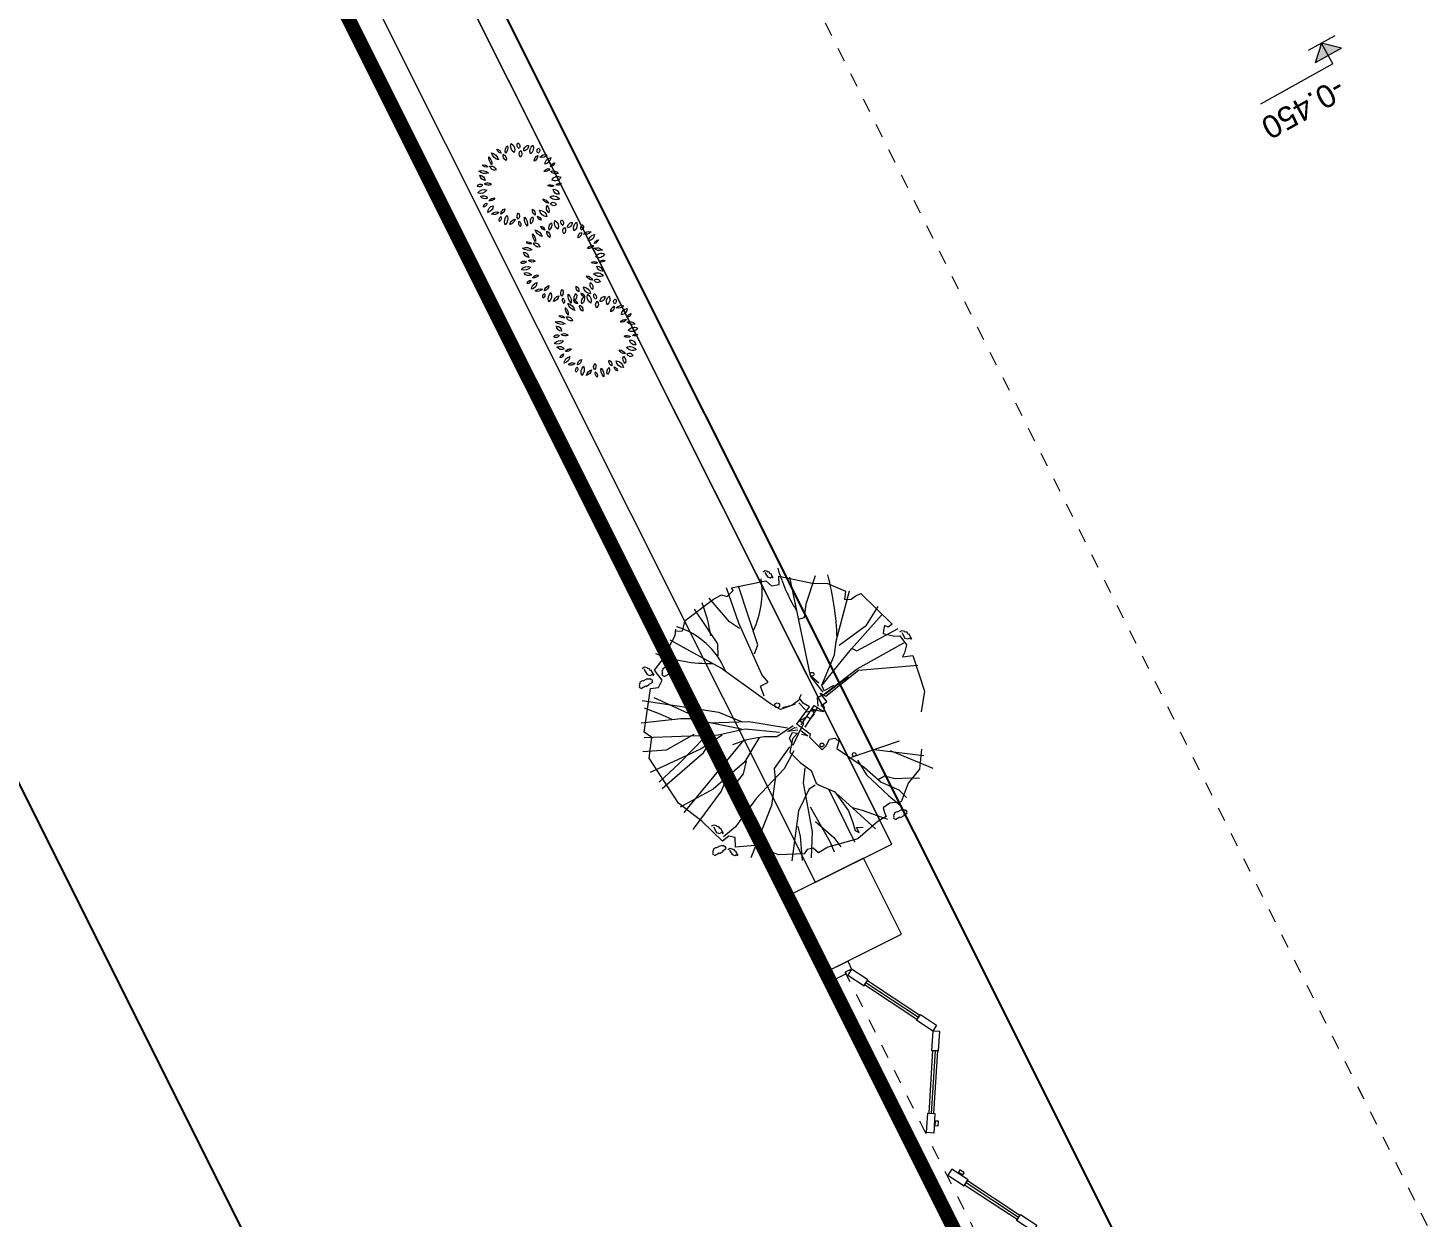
# Model space of a CAD drawing. Header units: millimetres. Extents: x 567980 to 569372, y 2065777 to 2066674.
# Drawn here: x 568931.62 to 568941.48, y 2066326.97 to 2066335.37 of the extents above; entities that cross this region are included whole.
import ezdxf
from ezdxf.enums import TextEntityAlignment as Align

# ---------------------------------------------------------------- set-up
doc = ezdxf.new("R2010")
doc.units = ezdxf.units.MM
doc.linetypes.add('CENTER', pattern=[3, 1.5, -0.5, 0.5, -0.5])
doc.linetypes.add('DASHDOT2', pattern=[0.5, 0.25, -0.125, 0, -0.125])
for name, color, linetype, lineweight in [('A-KY HIEU', 34, 'Continuous', 20), ('A-TEXT', 7, 'Continuous', 18), ('A-TUONG', 255, 'Continuous', 35), ('boDnv', 54, 'Continuous', 25), ('E- RANH GIOI', 1, 'CENTER', 13), ('i_Cay', 114, 'Continuous', 13), ('LD-CUA', 146, 'Continuous', 13), ('LD-THAY', 9, 'Continuous', 13)]:
    doc.layers.add(name, color=color, linetype=linetype, lineweight=lineweight)
for name, color, linetype in [('datOBt', 42, 'Continuous'), ('LogDg', 7, 'Continuous'), ('loKBT', 42, 'Continuous'), ('ViaHeS', 32, 'Continuous')]:
    doc.layers.add(name, color=color, linetype=linetype)
doc.styles.add('A1-arial', font='arial.ttf')
doc.styles.add('rms', font='romans.shx', dxfattribs={"width": 0.7, "bigfont": 'vns.shx'})
doc.linetypes.add('ADL', pattern='A,0.125,-0.15,["++",rms,S=0.5,R=0,X=0,Y=-0.2245],-1.35,1.125', length=2.75)

# ---------------------------------------------------------------- blocks, each defined once
blk = doc.blocks.new('NEN')
at = {"layer": 'boDnv', "color": 10, "linetype": 'ADL', "ltscale": 0.25}
blk.add_lwpolyline([(236.6221, -34.4495), (249.6893, -60.5762), (255.4751, -62.3599), (412.4207, 25.215), (414.1456, 31.2365), (400.0614, 56.7834), (394.0804, 58.4967), (238.5155, -28.3077)], close=True, dxfattribs=at)
at = {"layer": 'datOBt'}
blk.add_lwpolyline([(235.5483, -34.5381), (248.9862, -61.4059), (255.5891, -63.4414), (413.2683, 24.5428), (415.2206, 31.3578), (400.7364, 57.6302), (393.9562, 59.5726), (237.678, -27.6299)], close=True, dxfattribs=at)
at = {"layer": 'LogDg'}
blk.add_lwpolyline([(231.4551, -36.414), (244.8884, -63.2727, 0.427514), (255.9416, -66.6802), (417.3722, 23.3973, 0.412716), (420.4799, 34.2457), (405.9958, 60.518, 0.415712), (395.0918, 63.6416), (234.712, -25.8495, 0.401037)], format="xyb", close=True, dxfattribs=at)
at = {"layer": 'loKBT'}
blk.add_lwpolyline([(259.3038, -38.4657), (249.5585, -21.0006), (237.678, -27.6299), (235.5483, -34.5381), (242.2673, -47.972)], close=True, dxfattribs=at)
at = {"layer": 'ViaHeS'}
blk.add_lwpolyline([(235.5483, -34.5381), (248.9862, -61.4059), (255.5891, -63.4414), (413.2683, 24.5428), (415.2206, 31.3578), (400.7364, 57.6302), (393.9562, 59.5726), (237.678, -27.6299)], close=True, dxfattribs=at)
blk = doc.blocks.new('BT-01')
at = {"layer": 'E- RANH GIOI', "ltscale": 0.05, "const_width": 100}
blk.add_lwpolyline([(7814691, 974896.8), (7819916.6, 979886.7), (7998786.3, 979804), (8003755.9, 974804.4), (8003588.7, 944819.6), (7998563.4, 939824.6), (7818090, 939908), (7813320.7, 944902.5), (7814691, 974896.8)], dxfattribs=at)
at = {"layer": 'E- RANH GIOI', "color": 5, "ltscale": 0.05, "true_color": 0x0000fa}
blk.add_lwpolyline([(7817633, 973558), (7821118.3, 976886.1), (7997537.8, 976804.6), (8000749, 973574), (8000595.6, 946074.5), (7997326.6, 942825.2), (7819373.9, 942907.4), (7816376.1, 946046.8)], close=True, dxfattribs=at)
at = {"layer": 'loKBT'}
blk.add_lwpolyline([(7833505.2, 959890.6), (7833514.5, 979880.4), (7819916.6, 979886.7), (7814691, 974896.8), (7814005.9, 959899.6)], close=True, dxfattribs=at)
blk = doc.blocks.new('cd2400')
for p, q in [((432.7, 355.2), (125.3, 177.7)), ((643.2, 355.2), (950.7, 177.7)), ((1696.8, 355.2), (1389.3, 177.7)), ((1907.3, 355.2), (2214.7, 177.7))]:
    blk.add_line(p, q)
at = {"color": 251, "linetype": 'DASHDOT2'}
blk.add_line((2320, 100), (20, 100), dxfattribs=at)
for points in [[(538, 392.9), (442.7, 337.9), (422.7, 372.5), (518, 427.5)], [(538, 392.9), (633.2, 337.9), (653.2, 372.5), (558, 427.5)], [(1802, 392.9), (1706.8, 337.9), (1686.8, 372.5), (1782, 427.5)], [(1802, 392.9), (1897.3, 337.9), (1917.3, 372.5), (1822, 427.5)], [(40, 105.4), (135.3, 160.4), (115.3, 195), (20, 140)], [(1035.9, 105.4), (940.7, 160.4), (960.7, 195), (1055.9, 140)], [(1024.3, 166.2), (999.2, 180.7), (1006.3, 193.2), (1031.5, 178.6)], [(1304.1, 105.4), (1399.3, 160.4), (1379.3, 195), (1284.1, 140)], [(1315.7, 166.2), (1340.8, 180.7), (1333.7, 193.2), (1308.5, 178.6)], [(2300, 105.4), (2204.7, 160.4), (2224.7, 195), (2320, 140)], [(-30, 0), (-30, 140), (20, 140), (20, 100), (30, 100), (30, 0)], [(2370, 0), (2370, 140), (2320, 140), (2320, 100), (2310, 100), (2310, 0)]]:
    blk.add_lwpolyline(points, close=True)
at = {"color": 9}
for points in [[(440.2, 342.2), (132.8, 164.7), (117.8, 190.7), (425.2, 368.2)], [(635.7, 342.2), (943.2, 164.7), (958.2, 190.7), (650.7, 368.2)], [(1704.3, 342.2), (1396.8, 164.7), (1381.8, 190.7), (1689.3, 368.2)], [(1899.8, 342.2), (2207.2, 164.7), (2222.2, 190.7), (1914.8, 368.2)]]:
    blk.add_lwpolyline(points, close=True, dxfattribs=at)
blk = doc.blocks.new('mb-cay34')
for p, q in [((148.1, 528.3), (174.7, 874.2)), ((-456.3, 782.7), (-468.4, 774.6)), ((-456.3, 782.7), (-452.2, 778.7)), ((-452.2, 778.7), (-448.2, 778.7)), ((-448.2, 778.7), (-448.2, 774.6)), ((-140.5, 547.3), (-262.1, 817.2)), ((-246.9, 741.1), (-76, 813.4)), ((68.4, 269.9), (-144.3, 813.4)), ((-106.4, 585.3), (-102.6, 817.2)), ((-76, 813.4), (254.5, 836.2)), ((117.7, 535.9), (49.4, 859)), ((136.7, 687.9), (95, 855.2)), ((170.9, 395.3), (379.8, 802)), ((246.9, 722.1), (307.7, 851.4)), ((254.5, 836.2), (357, 760.1)), ((357, 760.1), (410.2, 786.7)), ((410.2, 786.7), (626.7, 619.5)), ((-472.5, 721.9), (-472.5, 746.2)), ((-472.5, 746.2), (-468.4, 746.2)), ((-468.4, 721.9), (-472.5, 721.9)), ((-468.4, 746.2), (-468.4, 774.6)), ((-468.4, 697.5), (-468.4, 721.9)), ((-460.3, 697.5), (-468.4, 697.5)), ((-460.3, 693.5), (-460.3, 697.5)), ((-448.2, 693.5), (-460.3, 693.5)), ((-448.2, 774.6), (-444.1, 774.6)), ((-448.2, 697.5), (-448.2, 693.5)), ((-440, 697.5), (-448.2, 697.5)), ((-444.1, 774.6), (-440, 770.6)), ((-440, 770.6), (-436, 770.6)), ((-436, 709.7), (-440, 701.6)), ((-440, 701.6), (-440, 697.5)), ((-436, 770.6), (-436, 766.5)), ((-436, 766.5), (-431.9, 762.5)), ((-431.9, 717.8), (-436, 709.7)), ((-431.9, 762.5), (-427.9, 762.5)), ((-427.9, 746.2), (-431.9, 742.2)), ((-431.9, 742.2), (-431.9, 717.8)), ((-427.9, 762.5), (-427.9, 746.2)), ((-414, 691.7), (-246.9, 741.1)), ((-406.4, 642.3), (-414, 691.7)), ((-349.1, 697.8), (-363.7, 683.2)), ((-310.2, 697.8), (-349.1, 697.8)), ((-305.3, 702.7), (-300.4, 702.7)), ((-300.4, 702.7), (-300.4, 688.1)), ((246.9, 524.5), (246.9, 722.1)), ((292.5, 323.1), (584.9, 703.1)), ((372.2, 547.3), (467.2, 775.3)), ((459.6, 646.1), (539.4, 710.7)), ((-536.1, 655.6), (-536.1, 651.5)), ((-528, 655.6), (-536.1, 655.6)), ((-503.7, 651.5), (-536.1, 651.5)), ((-535.6, 528.3), (-486.2, 638.5)), ((-515.8, 680), (-528, 667.8)), ((-528, 667.8), (-528, 655.6)), ((-483.4, 680), (-515.8, 680)), ((-503.7, 655.6), (-503.7, 651.5)), ((-491.5, 655.6), (-503.7, 655.6)), ((-487.5, 659.7), (-491.5, 659.7)), ((-491.5, 659.7), (-491.5, 655.6)), ((-483.4, 663.7), (-487.5, 663.7)), ((-487.5, 663.7), (-487.5, 659.7)), ((-486.2, 638.5), (-433, 611.9)), ((-475.3, 671.8), (-483.4, 663.7)), ((-479.3, 684), (-475.3, 684)), ((-475.3, 684), (-475.3, 671.8)), ((-433, 611.9), (-406.4, 642.3)), ((-376, 577.7), (-395, 672.7)), ((-373.4, 668.6), (-373.4, 663.7)), ((-363.7, 668.6), (-373.4, 668.6)), ((-334.5, 663.7), (-373.4, 663.7)), ((-363.7, 683.2), (-363.7, 668.6)), ((-334.5, 668.6), (-334.5, 663.7)), ((-319.9, 668.6), (-334.5, 668.6)), ((-319.9, 673.5), (-319.9, 668.6)), ((-315, 673.5), (-319.9, 673.5)), ((-315, 678.3), (-315, 673.5)), ((-310.2, 678.3), (-315, 678.3)), ((-300.4, 688.1), (-310.2, 678.3)), ((201.3, 471.3), (136.7, 687.9)), ((269.7, 410.5), (566, 627.1)), ((395, 596.7), (459.6, 646.1)), ((626.7, 619.5), (607.7, 573.9)), ((649.8, 615.8), (649.8, 640.2)), ((649.8, 640.2), (653.8, 640.2)), ((653.8, 615.8), (649.8, 615.8)), ((666, 676.7), (653.8, 668.6)), ((653.8, 640.2), (653.8, 668.6)), ((653.8, 591.5), (653.8, 615.8)), ((666, 676.7), (670, 672.6)), ((670, 672.6), (674.1, 672.6)), ((674.1, 672.6), (674.1, 668.6)), ((674.1, 668.6), (678.2, 668.6)), ((678.2, 668.6), (682.2, 664.5)), ((682.2, 664.5), (686.3, 664.5)), ((686.3, 664.5), (686.3, 660.5)), ((686.3, 660.5), (690.3, 656.4)), ((690.3, 611.8), (686.3, 603.6)), ((690.3, 656.4), (694.4, 656.4)), ((694.4, 640.2), (690.3, 636.1)), ((690.3, 636.1), (690.3, 611.8)), ((694.4, 656.4), (694.4, 640.2)), ((-657.1, 429.5), (-535.6, 528.3)), ((-368.4, 319.3), (-588.7, 589.1)), ((-284.9, 380.1), (-376, 577.7)), ((-83.6, 475.1), (-140.5, 547.3)), ((-53.2, 334.5), (-106.4, 585.3)), ((155.7, 467.5), (117.7, 535.9)), ((159.5, 372.5), (148.1, 528.3)), ((315.3, 444.7), (372.2, 547.3)), ((607.7, 573.9), (638.1, 532.1)), ((638.1, 532.1), (714.1, 543.5)), ((661.9, 591.5), (653.8, 591.5)), ((661.9, 587.4), (661.9, 591.5)), ((674.1, 587.4), (661.9, 587.4)), ((682.2, 591.5), (674.1, 591.5)), ((674.1, 591.5), (674.1, 587.4)), ((686.3, 603.6), (682.2, 595.5)), ((682.2, 595.5), (682.2, 591.5)), ((698.4, 567.5), (688.6, 567.5)), ((688.6, 567.5), (688.6, 562.7)), ((727.6, 562.7), (688.6, 562.7)), ((713, 596.7), (698.4, 582.1)), ((698.4, 582.1), (698.4, 567.5)), ((751.9, 596.7), (713, 596.7)), ((714.1, 543.5), (744.5, 471.3)), ((742.2, 567.5), (727.6, 567.5)), ((727.6, 567.5), (727.6, 562.7)), ((747, 572.4), (742.2, 572.4)), ((742.2, 572.4), (742.2, 567.5)), ((751.9, 577.3), (747, 577.3)), ((747, 577.3), (747, 572.4)), ((761.6, 587), (751.9, 577.3)), ((756.8, 601.6), (761.6, 601.6)), ((761.6, 601.6), (761.6, 587)), ((-114, 376.3), (-136.7, 433.3)), ((151.9, 190), (292.5, 463.7)), ((645, 444.1), (645, 473.4)), ((645, 473.4), (649.8, 473.4)), ((649.8, 444.1), (645, 444.1)), ((664.4, 517.2), (649.8, 507.4)), ((649.8, 473.4), (649.8, 507.4)), ((649.8, 414.9), (649.8, 444.1)), ((664.4, 517.2), (669.3, 512.3)), ((669.3, 512.3), (674.2, 512.3)), ((674.2, 512.3), (674.2, 507.4)), ((674.2, 507.4), (679, 507.4)), ((679, 507.4), (683.9, 502.6)), ((683.9, 502.6), (688.8, 502.6)), ((688.8, 502.6), (688.8, 497.7)), ((688.8, 497.7), (693.6, 492.8)), ((693.6, 439.3), (688.8, 429.5)), ((693.6, 492.8), (698.5, 492.8)), ((698.5, 473.4), (693.6, 468.5)), ((693.6, 468.5), (693.6, 439.3)), ((698.5, 492.8), (698.5, 473.4)), ((744.5, 471.3), (839.4, 326.9)), ((-729.3, 288.9), (-657.1, 429.5)), ((-478.6, 190), (-729.3, 376.3)), ((-208.9, 140.6), (-284.9, 380.1)), ((-53.2, 323.1), (-114, 376.3)), ((60.8, 262.2), (76, 345.9)), ((121.5, 231.8), (170.9, 395.3)), ((132.9, 250.8), (269.7, 410.5)), ((528, 178.6), (828, 368.7)), ((659.6, 414.9), (649.8, 414.9)), ((659.6, 410.1), (659.6, 414.9)), ((674.2, 410.1), (659.6, 410.1)), ((683.9, 414.9), (674.2, 414.9)), ((674.2, 414.9), (674.2, 410.1)), ((688.8, 429.5), (683.9, 419.8)), ((683.9, 419.8), (683.9, 414.9)), ((-634.3, 178.6), (-771.1, 262.2)), ((-622.9, 258.4), (-759.7, 319.3)), ((-714.1, 258.4), (-729.3, 288.9)), ((-239.3, 220.4), (-368.4, 319.3)), ((15.2, 216.6), (-53.2, 334.5)), ((45.6, 212.8), (60.8, 262.2)), ((167.1, 224.2), (292.5, 323.1)), ((839.4, 326.9), (869.8, 304.1)), ((858.4, 307.9), (843.2, 273.7)), ((843.2, 273.7), (888.8, 228)), ((-767.3, 209), (-725.5, 224.2)), ((-763.5, 140.6), (-767.3, 209)), ((-725.5, 224.2), (-714.1, 258.4)), ((-341.9, 79.8), (-634.3, 178.6)), ((-562.2, 239.4), (-622.9, 258.4)), ((-395, 68.4), (-478.6, 190)), ((-178.5, 193.8), (-239.3, 220.4)), ((-106.4, 45.6), (-178.5, 193.8)), ((0, 57), (121.5, 231.8)), ((0, 0), (151.9, 190)), ((34.2, 182.4), (15.2, 216.6)), ((22.8, 152), (45.6, 212.8)), ((182.3, 19), (528, 178.6)), ((888.8, 228), (919.2, 11.4)), ((-809.1, -45.6), (-763.5, 140.6)), ((-744.5, 114), (-809.1, 121.6)), ((-493.8, 114), (-744.5, 114)), ((-588.7, 129.2), (-729.3, 79.8)), ((-140.5, 34.2), (-208.9, 140.6)), ((-15.2, 83.6), (22.8, 152)), ((600.1, 155.8), (664.7, 121.6)), ((664.7, 121.6), (923, 144.4)), ((-729.3, 79.8), (-801.5, 68.4)), ((-402.6, 0), (-486.2, -64.6)), ((-383.6, 11.4), (-402.6, 0)), ((-391.2, 22.8), (-395, 68.4)), ((-300.1, 0), (-383.6, 11.4)), ((-265.9, 26.6), (-341.9, 79.8)), ((-224.1, 34.2), (-300.1, 0)), ((-136.7, 60.8), (-224.1, 34.2)), ((-72.2, 3.8), (-136.7, 60.8)), ((-110.2, 22.8), (-60.8, 19)), ((-41.8, -72.2), (-110.2, 22.8)), ((-57, -38), (-72.2, 3.8)), ((-60.8, 19), (-38, -15.2)), ((-41.8, -49.4), (-19, 7.6)), ((-19, 7.6), (-19, -41.8)), ((-3.8, -38), (-15.2, 83.6)), ((121.5, -19), (182.3, 19)), ((243.1, 30.4), (307.7, 19)), ((307.7, 19), (307.7, -34.2)), ((748.3, -7.6), (938.2, 30.4)), ((919.2, 11.4), (919.2, -45.6)), ((-455.8, -38), (-816.6, -19)), ((-774.9, -209), (-809.1, -45.6)), ((-512.8, -72.2), (-809.1, -171)), ((-755.9, -57), (-778.7, -72.2)), ((-778.7, -72.2), (-744.5, -72.2)), ((-744.5, -72.2), (-763.5, -110.2)), ((-706.5, -68.4), (-755.9, -57)), ((-630.5, -79.8), (-706.5, -68.4)), ((-524.2, -68.4), (-630.5, -79.8)), ((-486.2, -64.6), (-524.2, -68.4)), ((-103.7, -87.2), (-75.9, -55.7)), ((-55.3, -66.2), (-103.7, -87.2)), ((-7.6, -64.6), (-98.8, -106.4)), ((-38, -15.2), (-57, -38)), ((-49.8, -64.2), (-23.2, -102.2)), ((-19, -41.8), (-26.6, -53.2)), ((-22.8, -83.6), (41.8, -212.8)), ((-7.5, -60.8), (49.5, -182.4)), ((106.4, -114), (121.5, -19)), ((110.2, -91.2), (125.3, -34.2)), ((307.7, -34.2), (368.4, -22.8)), ((368.4, -22.8), (714.1, -53.2)), ((501.4, -45.6), (539.4, -91.2)), ((683.7, -41.8), (748.3, -7.6)), ((714.1, -53.2), (942, -95)), ((919.2, -45.6), (892.6, -72.2)), ((892.6, -72.2), (907.8, -121.6)), ((-668.5, -155.8), (-793.9, -266.1)), ((-622.9, -110.2), (-668.5, -155.8)), ((-114, -91.2), (-220.3, -121.6)), ((-220.3, -121.6), (-212.7, -152)), ((-212.7, -152), (-186.1, -193.8)), ((-98.8, -106.4), (-114, -91.2)), ((-47.9, -97.4), (20.4, -226.6)), ((-23.2, -102.2), (3.4, -87)), ((3.4, -140.2), (-19.4, -151.6)), ((-19.4, -151.6), (-4.2, -189.7)), ((3.4, -87), (3.4, -140.2)), ((30.4, -152), (15.2, -201.4)), ((45.6, -152), (102.6, -136.8)), ((49.5, -182.4), (87.5, -159.6)), ((87.5, -159.6), (125.5, -155.8)), ((117.7, -152), (110.2, -91.2)), ((125.5, -155.8), (140.7, -178.6)), ((539.4, -91.2), (915.4, -163.4)), ((926.8, -121.6), (862.2, -326.9)), ((907.8, -121.6), (926.8, -121.6)), ((-774.9, -266.1), (-774.9, -209)), ((-258.3, -205.2), (-444.4, -296.5)), ((-349.4, -258.4), (-406.4, -566.3)), ((-220.3, -243.2), (-258.3, -205.2)), ((-212.7, -231.8), (-220.3, -243.2)), ((-197.5, -228), (-212.7, -231.8)), ((-186.1, -193.8), (-197.5, -228)), ((3.4, -216.3), (-19.4, -246.7)), ((-19.4, -246.7), (-0.4, -261.9)), ((41.8, -212.8), (-15.2, -243.2)), ((-4.2, -189.7), (33.8, -189.7)), ((33.8, -189.7), (3.4, -216.3)), ((19, -247), (26.6, -292.7)), ((26.6, -231.8), (76, -254.6)), ((76, -254.6), (72.2, -311.7)), ((-823.6, -338.7), (-819.6, -338.7)), ((-823.6, -363.1), (-823.6, -338.7)), ((-807.4, -302.2), (-819.6, -310.3)), ((-819.6, -338.7), (-819.6, -310.3)), ((-807.4, -302.2), (-803.3, -306.3)), ((-803.3, -306.3), (-799.3, -306.3)), ((-799.3, -306.3), (-799.3, -310.3)), ((-799.3, -310.3), (-795.2, -310.3)), ((-795.2, -310.3), (-791.2, -314.4)), ((-791.2, -314.4), (-787.1, -314.4)), ((-787.1, -314.4), (-787.1, -318.4)), ((-787.1, -318.4), (-783.1, -322.5)), ((-783.1, -322.5), (-779, -322.5)), ((-779, -338.7), (-783.1, -342.8)), ((-783.1, -342.8), (-783.1, -367.1)), ((-779, -322.5), (-779, -338.7)), ((-748.3, -269.9), (-774.9, -266.1)), ((-668.5, -342.1), (-755.9, -376.3)), ((-717.9, -277.5), (-748.3, -269.9)), ((-740.7, -391.5), (-714.1, -326.9)), ((-714.1, -326.9), (-717.9, -277.5)), ((-490, -285.1), (-668.5, -342.1)), ((-573.6, -342.1), (-668.5, -414.3)), ((-444.4, -296.5), (-573.6, -342.1)), ((-550.8, -334.5), (-550.8, -380.1)), ((-383.6, -281.3), (-490, -285.1)), ((-0.4, -261.9), (22.4, -261.9)), ((26.6, -292.7), (91.2, -281.3)), ((91.2, -281.3), (57, -304.1)), ((57, -304.1), (98.8, -558.7)), ((72.2, -292.7), (110.2, -554.9)), ((72.2, -311.7), (83.6, -391.5)), ((87.4, -300.3), (136.7, -292.7)), ((91.2, -311.7), (129.1, -315.5)), ((91.2, -376.3), (91.2, -311.7)), ((129.1, -315.5), (254.5, -475.1)), ((129.1, -319.3), (155.7, -387.7)), ((136.7, -292.7), (208.9, -281.3)), ((148.1, -304.1), (212.7, -281.3)), ((212.7, -281.3), (809.1, -467.5)), ((816.6, -342.1), (801.5, -387.7)), ((862.2, -326.9), (816.6, -342.1)), ((913.6, -343), (917.7, -343)), ((917.7, -343), (917.7, -355.2)), ((-819.6, -363.1), (-823.6, -363.1)), ((-819.6, -387.4), (-819.6, -363.1)), ((-811.5, -387.4), (-819.6, -387.4)), ((-811.5, -391.5), (-811.5, -387.4)), ((-799.3, -391.5), (-811.5, -391.5)), ((-799.3, -387.4), (-799.3, -391.5)), ((-791.2, -387.4), (-799.3, -387.4)), ((-787.1, -375.3), (-791.2, -383.4)), ((-791.2, -383.4), (-791.2, -387.4)), ((-783.1, -367.1), (-787.1, -375.3)), ((-660.9, -486.5), (-740.7, -391.5)), ((-668.5, -414.3), (-733.1, -433.3)), ((-596.3, -429.5), (-638.1, -513.1)), ((-550.8, -380.1), (-596.3, -429.5)), ((-376, -402.9), (-558.4, -653.7)), ((83.6, -391.5), (95, -482.7)), ((155.7, -387.7), (235.5, -585.3)), ((554.6, -387.7), (547, -425.7)), ((547, -425.7), (615.3, -475.1)), ((847, -410.5), (702.7, -577.7)), ((801.5, -387.7), (847, -410.5)), ((856.9, -371.4), (856.9, -375.5)), ((865, -371.4), (856.9, -371.4)), ((889.3, -375.5), (856.9, -375.5)), ((877.1, -347.1), (865, -359.3)), ((865, -359.3), (865, -371.4)), ((909.6, -347.1), (877.1, -347.1)), ((889.3, -371.4), (889.3, -375.5)), ((901.5, -371.4), (889.3, -371.4)), ((901.5, -367.4), (901.5, -371.4)), ((905.5, -367.4), (901.5, -367.4)), ((905.5, -363.3), (905.5, -367.4)), ((909.6, -363.3), (905.5, -363.3)), ((917.7, -355.2), (909.6, -363.3)), ((-638.1, -513.1), (-668.5, -562.5)), ((-619.1, -589.1), (-660.9, -486.5)), ((-429.2, -486.5), (-653.3, -665.1)), ((254.5, -475.1), (322.9, -524.5)), ((615.3, -475.1), (740.7, -611.9)), ((-516.6, -661.3), (-619.1, -589.1)), ((98.8, -558.7), (-53.2, -893.2)), ((110.2, -554.9), (110.2, -885.6)), ((235.5, -589.1), (208.9, -608.1)), ((235.5, -585.3), (326.7, -847.6)), ((292.5, -528.3), (319.1, -737.3)), ((322.9, -524.5), (554.6, -748.7)), ((702.7, -577.7), (664.7, -649.9)), ((208.9, -608.1), (205.1, -897)), ((664.7, -649.9), (566, -725.9)), ((-212.7, -851.4), (-315.3, -771.5)), ((319.1, -737.3), (383.6, -855.2)), ((524.2, -695.5), (505.2, -733.5)), ((505.2, -733.5), (509, -763.9)), ((509, -763.9), (505.2, -802)), ((566, -725.9), (524.2, -695.5)), ((15.2, -897), (-212.7, -851.4)), ((38, -836.2), (15.2, -897)), ((53.2, -859), (38, -836.2)), ((91.2, -893.2), (53.2, -859)), ((174.7, -855.2), (159.5, -885.6)), ((224.1, -802), (174.7, -855.2)), ((246.9, -821), (224.1, -802)), ((243.1, -847.6), (262.1, -832.4)), ((246.9, -878), (243.1, -847.6)), ((505.2, -802), (246.9, -878)), ((262.1, -832.4), (246.9, -821)), ((159.5, -885.6), (91.2, -893.2)), ((118.7, -933.8), (108.9, -933.8)), ((108.9, -933.8), (108.9, -938.7)), ((147.8, -938.7), (108.9, -938.7)), ((133.2, -904.6), (118.7, -919.2)), ((118.7, -919.2), (118.7, -933.8)), ((172.2, -904.6), (133.2, -904.6)), ((162.4, -933.8), (147.8, -933.8)), ((147.8, -933.8), (147.8, -938.7)), ((167.3, -928.9), (162.4, -928.9)), ((162.4, -928.9), (162.4, -933.8)), ((172.2, -924.1), (167.3, -924.1)), ((167.3, -924.1), (167.3, -928.9)), ((181.9, -914.3), (172.2, -924.1)), ((177, -899.7), (181.9, -899.7)), ((181.9, -899.7), (181.9, -914.3))]:
    blk.add_line(p, q)
for centre, radius in [((154.1, -13.1), 15.3), ((-194.7, -135.6), 11.7), ((-343.1, -280.4), 11.7), ((217.2, -295.2), 11.7)]:
    blk.add_circle(centre, radius)
for centre, radius, start, end in [((1370.9, -207.9), 898.1, 129.35454, 152.60919), ((554.4, 627.1), 467.6, 262.5537, 314.33753), ((1051.9, 958.4), 882.6, 248.56219, 262.35164), ((1080.7, 206.7), 550.5, 215.14999, 249.18413), ((647.6, -1519.7), 1117.4, 77.33522, 91.85052), ((1164.8, 1073.5), 1812.8, 242.86443, 255.35386)]:
    blk.add_arc(centre, radius, start, end)
blk = doc.blocks.new('mb-cay40')
at = {"color": 0, "linetype": 'ByBlock'}
for centre, radius, start, end in [((-554, 556), 69.9, 25.4537, 116.6852), ((-522, 648), 69.9, 205.4537, 296.6852), ((-427, 694), 54.1, 146.8151, 244.0193), ((-496, 675), 54.1, 326.8151, 64.0193), ((-390, 597), 66.9, 168.8066, 257.6391), ((-470, 545), 66.9, 348.8066, 77.6391), ((-300, 710), 100, 149.4737, 231.7586), ((-448, 683), 100, 329.4737, 51.7586), ((-231, 779), 98.1, 192.306, 259.6849), ((-344, 662), 98.1, 12.306, 79.6849), ((-148, 638), 79.7, 145.5248, 220.8327), ((-273, 631), 79.7, 325.5248, 40.8327), ((-136, 737), 62.9, 125.4093, 202.7101), ((-231, 764), 62.9, 305.4093, 22.7101), ((16, 684), 137, 133.8117, 194.3077), ((-211, 749), 137, 313.8117, 14.3077), ((113, 711), 137, 163.4642, 212.7906), ((49, 562), 68.8, 103.8914, 198.9039), ((-134, 676), 137, 343.4642, 32.7906), ((-33, 607), 68.8, 283.8914, 18.9039), ((138, 616), 80.6, 104.1004, 168.465), ((40, 710), 80.6, 284.1004, 348.465), ((230, 506), 141, 100.3005, 160.4476), ((72, 692), 141, 280.3005, 340.4476), ((-680, 301), 102, 69.7201, 135.6489), ((-718, 468), 102, 249.7201, 315.6489), ((-654, 503), 44.2, 163.4933, 274.4697), ((-693, 471), 44.2, 343.4933, 94.4697), ((-542, 597), 98.1, 183.3189, 263.1904), ((-651, 494), 98.1, 3.3189, 83.1904), ((-620, 357), 75.8, 22.5723, 98.3335), ((-561, 461), 75.8, 202.5723, 278.3335), ((213, 369), 79.6, 86.0282, 161.3698), ((143, 474), 79.6, 266.0282, 341.3698), ((260, 521), 76.9, 122.5817, 207.18), ((150, 551), 76.9, 302.5817, 27.18), ((300, 426), 53.5, 59.9815, 155.6676), ((278, 494), 53.5, 239.9815, 335.6676), ((-767, 152), 75.6, 44.2576, 108.5927), ((-736, 277), 75.6, 224.2576, 288.5927), ((-743, 226), 96, 30.9482, 110.5784), ((-695, 365), 96, 210.9482, 290.5784), ((-638, 119), 83.9, 60.5095, 129.292), ((243, 141), 78, 58.8748, 131.2135), ((232, 267), 78, 238.8748, 311.2135), ((320, 284), 110, 64.7353, 140.5781), ((282, 453), 110, 244.7353, 320.5781), ((359, 242), 79.1, 90.2529, 173.5221), ((280, 330), 79.1, 270.2529, 353.5221), ((-787, 176), 111, 280.8762, 345.4479), ((-659, 40), 111, 100.8762, 165.4479), ((-690, -39), 87.4, 54.9745, 151.3792), ((-716, 74), 87.4, 234.9745, 331.3792), ((-649, 257), 83.9, 240.5095, 309.292), ((159, -75), 77.3, 28.8072, 103.9199), ((208, 37), 77.3, 208.8072, 283.9199), ((314, -59), 90.4, 71.3712, 141.7535), ((272, 83), 90.4, 251.3712, 321.7535), ((293, 25), 97.6, 29.1952, 106.7189), ((350, 166), 97.6, 209.1952, 286.7189), ((344, 142), 53.6, 28.1981, 112.1918), ((371, 217), 53.6, 208.1981, 292.1918), ((-675, -123), 70, 71.8192, 140.0818), ((-707, -12), 70, 251.8192, 320.0818), ((-557, -163), 78, 113.4753, 203.456), ((-660, -123), 78, 293.4753, 23.456), ((-617, 21), 75, 267.1724, 337.2365), ((-551, -83), 75, 87.1724, 157.2365), ((-605, -147), 107, 271.6328, 352.0268), ((-496, -269), 107, 91.6328, 172.0268), ((-342, -221), 95.9, 122.8873, 186.7253), ((-489, -152), 95.9, 302.8873, 6.7253), ((-133, -236), 75.4, 148.7877, 221.5977), ((-253, -247), 75.4, 328.7877, 41.5977), ((-19, -211), 70.3, 353.65, 74.6514), ((70, -151), 70.3, 173.65, 254.6514), ((113, -290), 96.7, 38.6962, 106.2415), ((162, -137), 96.7, 218.6962, 286.2415), ((133, -213), 116, 6.5487, 76.8911), ((275, -87), 116, 186.5487, 256.8911), ((243, -118), 50.7, 359.2557, 87.6287), ((296, -68), 50.7, 179.2557, 267.6287), ((-473, -294), 49.3, 76.5419, 193.4774), ((-509, -257), 49.3, 256.5419, 13.4774), ((-314, -281), 91.1, 159.117, 230.3606), ((-457, -318), 91.1, 339.117, 50.3606), ((-220, -348), 109, 122.117, 201.7275), ((-379, -297), 109, 302.117, 21.7275), ((-170, -364), 62.5, 129.7475, 206.0709), ((-267, -343), 62.5, 309.7475, 26.0709), ((-160, -372), 84.6, 5.3196, 80.419), ((-61, -281), 84.6, 185.3196, 260.419), ((100, -278), 148, 165.2071, 218.3217), ((-159, -332), 148, 345.2071, 38.3217), ((110, -276), 64.3, 156.7754, 231.288), ((11, -301), 64.3, 336.7754, 51.288)]:
    blk.add_arc(centre, radius, start, end, dxfattribs=at)
blk = doc.blocks.new('cotxaytho')
at = {"layer": 'A-KY HIEU'}
h = blk.add_hatch(color=256, dxfattribs=at)
h.paths.add_polyline_path([(200, 188), (0, 188), (0, 0)])
h.paths.add_polyline_path([(0, 188), (-200, 188), (0, 0)])
for p, q in [((-200, 188), (0, 0)), ((-200, 188), (200, 188)), ((0, 312), (0, 0)), ((0, 312), (1100, 312)), ((0, 0), (200, 188)), ((-200, 0), (200, 0))]:
    blk.add_line(p, q, dxfattribs=at)
at = {"color": 6, "style": 'A1-arial'}
blk.add_attdef('-0.050', (35, 402), '', height=250, dxfattribs=at)

msp = doc.modelspace()

# ---------------------------------------------------------------- block references
at = {"layer": 'boDnv'}
msp.add_blockref('NEN', (568697.4807, 2066371.6973), dxfattribs=at)

# ---------------------------------------------------------------- next in the draw order: linework, layer by layer
at = {"layer": 'A-TUONG', "elevation": -0.0003}
msp.add_lwpolyline([(568956.7786, 2066333.2195), (568939.7514, 2066323.7167), (568933.0349, 2066337.1432), (568935.163, 2066344.048), (568947.0368, 2066350.6748), (568956.7786, 2066333.2195)], dxfattribs=at)
msp.add_lwpolyline([(568956.7786, 2066333.2195), (568939.7514, 2066323.7167), (568933.0349, 2066337.1432), (568935.163, 2066344.048), (568947.0368, 2066350.6748), (568956.7786, 2066333.2195)], dxfattribs=at)
at = {"layer": 'E- RANH GIOI', "ltscale": 0.05, "const_width": 0.0999, "elevation": -0.0003}
msp.add_lwpolyline([(568939.7514, 2066323.7167), (568956.7786, 2066333.2195), (568947.0368, 2066350.6748), (568935.163, 2066344.048), (568933.0349, 2066337.1432)], close=True, dxfattribs=at)
msp.add_lwpolyline([(568939.7514, 2066323.7167), (568956.7786, 2066333.2195), (568947.0368, 2066350.6748), (568935.163, 2066344.048), (568933.0349, 2066337.1432)], close=True, dxfattribs=at)
at = {"layer": 'LD-THAY'}
for p, q in [((568933.9143, 2066337.2039, -0.0003), (568937.6405, 2066329.7761, -0.0003)), ((568937.7252, 2066329.6071, -0.0003), (568933.9143, 2066337.2039, -0.0003)), ((568933.9143, 2066337.2039, -0.0003), (568937.6405, 2066329.7761, -0.0003)), ((568937.7252, 2066329.6071, -0.0003), (568933.9143, 2066337.2039, -0.0003)), ((568937.1856, 2066329.3372, -0.0003), (568937.7252, 2066329.6071, -0.0003)), ((568937.1856, 2066329.3372, -0.0003), (568937.7252, 2066329.6071, -0.0003))]:
    msp.add_line(p, q, dxfattribs=at)
at = {"layer": 'LD-THAY', "elevation": -0.0003}
for points in [[(568956.7786, 2066333.2195), (568939.7514, 2066323.7167), (568933.0349, 2066337.1432), (568935.163, 2066344.048), (568947.0368, 2066350.6748), (568956.7786, 2066333.2195)], [(568956.7786, 2066333.2195), (568939.7514, 2066323.7167), (568933.0349, 2066337.1432), (568935.163, 2066344.048), (568947.0368, 2066350.6748), (568956.7786, 2066333.2195)], [(568937.1856, 2066329.3372), (568933.2708, 2066337.1595), (568935.3461, 2066343.8985), (568942.0803, 2066347.6567), (568942.3725, 2066347.1331)], [(568937.1856, 2066329.3372), (568933.2708, 2066337.1595), (568935.3461, 2066343.8985), (568942.0803, 2066347.6567), (568942.3725, 2066347.1331)]]:
    msp.add_lwpolyline(points, dxfattribs=at)
msp.add_lwpolyline([(568937.2577, 2066328.7018), (568937.7943, 2066328.9703), (568937.5258, 2066329.5069), (568936.9892, 2066329.2384)], close=True, dxfattribs=at)
msp.add_lwpolyline([(568937.2577, 2066328.7018), (568937.7943, 2066328.9703), (568937.5258, 2066329.5069), (568936.9892, 2066329.2384)], close=True, dxfattribs=at)

# ---------------------------------------------------------------- next in the draw order: block references
at = {"layer": 'A-KY HIEU'}
ref = msp.add_blockref('cotxaytho', (568940.7602, 2066335.2649, -0.0003), dxfattribs=dict(at, xscale=0.0005330472019282416, yscale=0.0005330472019282416, zscale=0.0005330472019282416, rotation=209.1656998412071))
ref.add_attrib('-0.050', '-0.450', dxfattribs={"layer": 'A-TEXT', "color": 6, "height": 0.15991, "rotation": 209.16539, "style": 'A1-arial'}).set_placement((568940.8482, 2066335.0688, -0.0003), align=Align.BOTTOM_LEFT)
ref = msp.add_blockref('cotxaytho', (568940.7602, 2066335.2649, -0.0003), dxfattribs=dict(at, xscale=0.0005330472019282416, yscale=0.0005330472019282416, zscale=0.0005330472019282416, rotation=209.1656998412071))
ref.add_attrib('-0.050', '-0.450', dxfattribs={"layer": 'A-TEXT', "color": 6, "height": 0.15991, "rotation": 209.16539, "style": 'A1-arial'}).set_placement((568940.8482, 2066335.0688, -0.0003), align=Align.BOTTOM_LEFT)
at = {"layer": 'i_Cay'}
for name, p, xscale, yscale, zscale, rotation in [('mb-cay40', (568935.0547, 2066334.1298, -0.0003), -0.0004997317518149987, 0.0004997317518149988, 0.0004997317518149989, 29.16569984120725), ('mb-cay40', (568935.0547, 2066334.1298, -0.0003), -0.0004997317518149987, 0.0004997317518149988, 0.0004997317518149989, 29.16569984120725), ('mb-cay40', (568935.3635, 2066333.5867, -0.0003), -0.0004997317518149987, 0.0004997317518149988, 0.0004997317518149989, 29.16569984120725), ('mb-cay40', (568935.3635, 2066333.5867, -0.0003), -0.0004997317518149987, 0.0004997317518149988, 0.0004997317518149989, 29.16569984120725), ('mb-cay40', (568935.5952, 2066333.0648, -0.0003), -0.0004997317518149987, 0.0004997317518149988, 0.0004997317518149989, 29.16569984120725), ('mb-cay40', (568935.5952, 2066333.0648, -0.0003), -0.0004997317518149987, 0.0004997317518149988, 0.0004997317518149989, 29.16569984120725), ('mb-cay34', (568936.9889, 2066330.4262, -0.0003), 0.001142244004148567, 0.001142244004148567, 0.001142244004148567, 119.1656998412072), ('mb-cay34', (568936.9889, 2066330.4262, -0.0003), 0.001142244004148567, 0.001142244004148567, 0.001142244004148567, 119.1656998412072)]:
    msp.add_blockref(name, p, dxfattribs=dict(at, xscale=xscale, yscale=yscale, zscale=zscale, rotation=rotation))
at = {"layer": 'LD-CUA', "xscale": 0.001250000000089529, "yscale": 0.001250000000089529, "zscale": 0.001250000000089529, "rotation": 296.576912046815}
msp.add_blockref('cd2400', (568937.2744, 2066328.6683, -0.0003), dxfattribs=at)
msp.add_blockref('cd2400', (568937.2744, 2066328.6683, -0.0003), dxfattribs=at)
at = {"layer": 'loKBT', "xscale": 0.001000000000001394, "yscale": 0.001000000000001394, "zscale": 0.001000000000001394, "rotation": 29.19218123277868}
msp.add_blockref('BT-01', (562586.395, 2061674.5278, -0.0003), dxfattribs=at)
msp.add_blockref('BT-01', (562586.395, 2061674.5278, -0.0003), dxfattribs=at)

doc.saveas('drawing.dxf')
